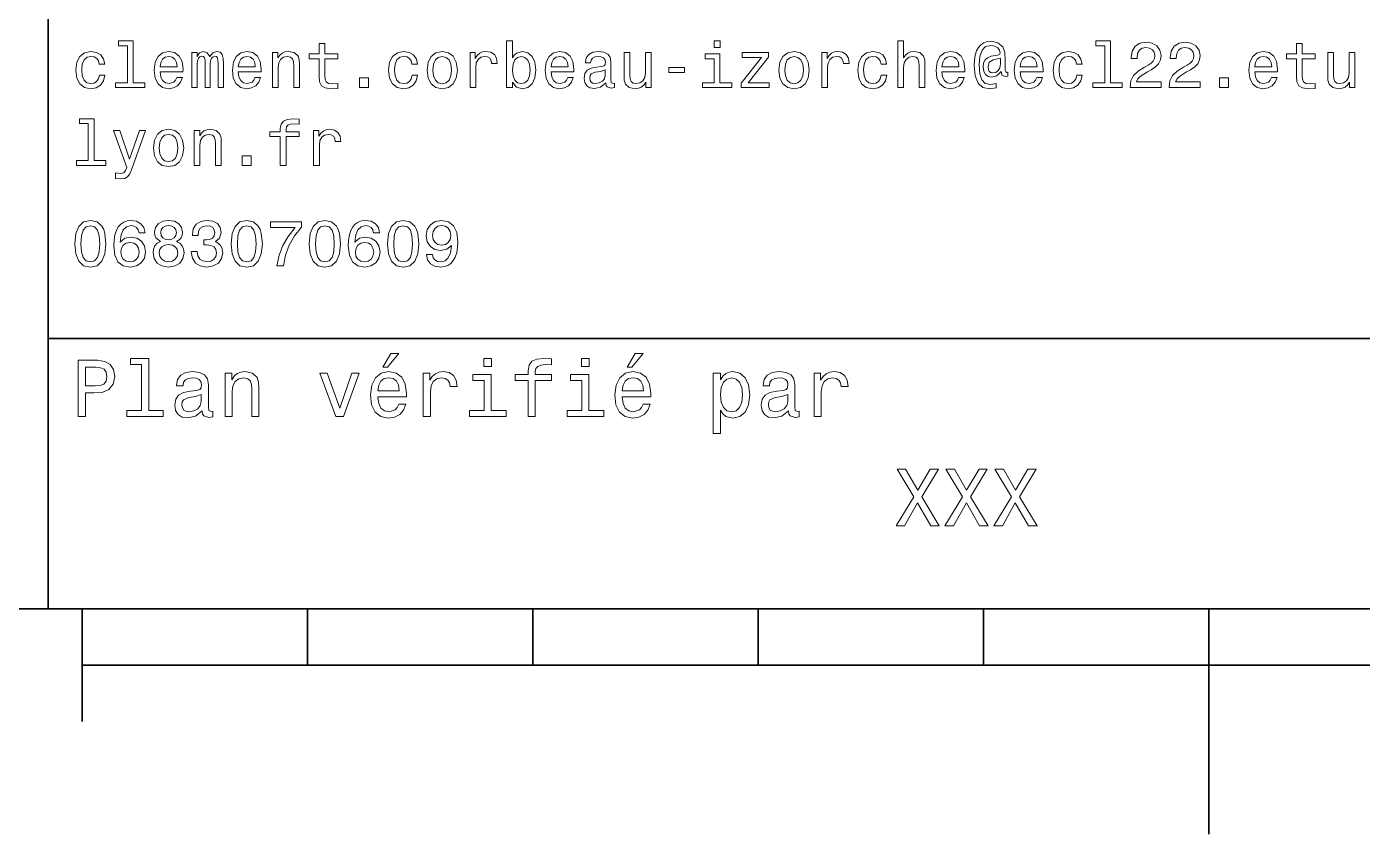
# Model space of a CAD drawing. Extents: x -215 to 297, y 0 to 210.
# Drawn here: x 96 to 155.3, y 0 to 35.8 of the extents above; entities that cross this region are included whole.
import ezdxf

# ---------------------------------------------------------------- set-up
doc = ezdxf.new("R2010")
doc.units = 0

msp = doc.modelspace()

# ---------------------------------------------------------------- linework, layer by layer
at = {"color": 7, "lineweight": 35}
for p, q in [((97, 10), (97, 70)), ((97, 22), (162, 22)), ((10, 10), (287, 10)), ((97, 10), (287, 10)), ((98.5, 7.5), (198.5, 7.5))]:
    msp.add_line(p, q, dxfattribs=at)
at = {"color": 7, "lineweight": 35, "ltscale": 0.125}
msp.add_line((98.5, 10), (98.5, 5), dxfattribs=at)
at = {"color": 7, "lineweight": 35, "ltscale": 0.0625}
for p, q in [((108.5, 10), (108.5, 7.5)), ((118.5, 10), (118.5, 7.5)), ((128.5, 10), (128.5, 7.5)), ((138.5, 10), (138.5, 7.5))]:
    msp.add_line(p, q, dxfattribs=at)
at = {"color": 7, "lineweight": 35, "ltscale": 0.25}
msp.add_line((148.5, 10), (148.5, 0), dxfattribs=at)
at = {"color": 7, "lineweight": 13}
for points in [[(100.510086, 34.991352), (100.510086, 33.348701), (99.988472, 33.348701), (99.988472, 33.135445), (101.282417, 33.135445), (101.282417, 33.348701), (100.763687, 33.348701), (100.763687, 35.204609), (100.112389, 35.204609), (100.112389, 34.991352)], [(109.020172, 34.414982), (109.020172, 33.639767), (109.03746, 33.389046), (109.118156, 33.216137), (109.279541, 33.115273), (109.553314, 33.080688), (109.853027, 33.0951), (109.853027, 33.314117), (109.634003, 33.296829), (109.435158, 33.319881), (109.328529, 33.39193), (109.282417, 33.512966), (109.273773, 33.682995), (109.273773, 34.414982), (109.853027, 34.414982), (109.853027, 34.631123), (109.273773, 34.631123), (109.273773, 35.083572), (109.020172, 35.083572), (109.020172, 34.631123), (108.58213, 34.631123), (108.58213, 34.414982)], [(117.593658, 33.374638), (117.780975, 33.152737), (118.03746, 33.080688), (118.279541, 33.135445), (118.472626, 33.299709), (118.593658, 33.561958), (118.639771, 33.91066), (118.593658, 34.259365), (118.469742, 34.51873), (118.279541, 34.680115), (118.03746, 34.737751), (117.783859, 34.662823), (117.680115, 34.570602), (117.593658, 34.446682), (117.593658, 35.204609), (117.340057, 35.204609), (117.340057, 33.135445), (117.593658, 33.135445)], [(126.812683, 35.204609), (126.54467, 35.204609), (126.54467, 34.916424), (126.812683, 34.916424)], [(134.703171, 33.135445), (134.956772, 33.135445), (134.956772, 34.028816), (134.982712, 34.233429), (135.066284, 34.383282), (135.195969, 34.475502), (135.368881, 34.510086), (135.507202, 34.481266), (135.593658, 34.403458), (135.636902, 34.273773), (135.651306, 34.100861), (135.651306, 33.135445), (135.904907, 33.135445), (135.904907, 34.152737), (135.893372, 34.357346), (135.841507, 34.527374), (135.671478, 34.682995), (135.406342, 34.737751), (135.262253, 34.717579), (135.138336, 34.662823), (135.034592, 34.576366), (134.956772, 34.45821), (134.956772, 35.204609), (134.703171, 35.204609)], [(139.587906, 33.645531), (139.587906, 33.812679), (139.541794, 33.804031), (139.48703, 33.824203), (139.469742, 33.884724), (139.469742, 34.357346), (139.446686, 34.691639), (139.354477, 34.93948), (139.138336, 35.123917), (138.835739, 35.190201), (138.659943, 35.172909), (138.510101, 35.121037), (138.380402, 35.03458), (138.276672, 34.913544), (138.195969, 34.760803), (138.138336, 34.573486), (138.10376, 34.348701), (138.092224, 34.0951), (138.132568, 33.648415), (138.262253, 33.331409), (138.478394, 33.141209), (138.786743, 33.080688), (139.069168, 33.126801), (139.069168, 33.317001), (138.821335, 33.270893), (138.582138, 33.319881), (138.423645, 33.478386), (138.337189, 33.746395), (138.311249, 34.135445), (138.340057, 34.515846), (138.438049, 34.786743), (138.596542, 34.951008), (138.827087, 35.00576), (139.002884, 34.97406), (139.132568, 34.899132), (139.213257, 34.786743), (139.242081, 34.657059), (139.210388, 34.593658), (139.123932, 34.564838), (138.841507, 34.52161), (138.685883, 34.45821), (138.573486, 34.360229), (138.507202, 34.224781), (138.48703, 34.046108), (138.51297, 33.853024), (138.585022, 33.708931), (138.703171, 33.619595), (138.858795, 33.590775), (139.086456, 33.651295), (139.279541, 33.841496), (139.279541, 33.824203), (139.325653, 33.671467), (139.484161, 33.625359)], [(143.881851, 34.991352), (143.881851, 33.348701), (143.360229, 33.348701), (143.360229, 33.135445), (144.65419, 33.135445), (144.65419, 33.348701), (144.135452, 33.348701), (144.135452, 35.204609), (143.484161, 35.204609), (143.484161, 34.991352)], [(145.005768, 33.135445), (146.380417, 33.135445), (146.380417, 33.383282), (145.293961, 33.383282), (145.354477, 33.51873), (145.458221, 33.631123), (145.778107, 33.835732), (145.948135, 33.922188), (146.138336, 34.046108), (146.273788, 34.190201), (146.351593, 34.360229), (146.380417, 34.55331), (146.331421, 34.795387), (146.195969, 34.985588), (145.98848, 35.106625), (145.720474, 35.149853), (145.443817, 35.100861), (145.233429, 34.965416), (145.097992, 34.749279), (145.05188, 34.463974), (145.05188, 34.42363), (145.314133, 34.42363), (145.314133, 34.446682), (145.340057, 34.642651), (145.417877, 34.786743), (145.541794, 34.87896), (145.706055, 34.91066), (145.873199, 34.881844), (145.997131, 34.809795), (146.07782, 34.697403), (146.106628, 34.556194), (146.086456, 34.42363), (146.031708, 34.311237), (145.939484, 34.213253), (145.812683, 34.126801), (145.642654, 34.03458), (145.360229, 33.855907), (145.161392, 33.665703), (145.043243, 33.435158), (145.005768, 33.144089)], [(146.740646, 33.135445), (148.11528, 33.135445), (148.11528, 33.383282), (147.028824, 33.383282), (147.089355, 33.51873), (147.193085, 33.631123), (147.51297, 33.835732), (147.683014, 33.922188), (147.873199, 34.046108), (148.008652, 34.190201), (148.086456, 34.360229), (148.11528, 34.55331), (148.066284, 34.795387), (147.930847, 34.985588), (147.723358, 35.106625), (147.455338, 35.149853), (147.17868, 35.100861), (146.968307, 34.965416), (146.832855, 34.749279), (146.786743, 34.463974), (146.786743, 34.42363), (147.048996, 34.42363), (147.048996, 34.446682), (147.074936, 34.642651), (147.15274, 34.786743), (147.276672, 34.87896), (147.440933, 34.91066), (147.608078, 34.881844), (147.731995, 34.809795), (147.812683, 34.697403), (147.841507, 34.556194), (147.821335, 34.42363), (147.766571, 34.311237), (147.674362, 34.213253), (147.547562, 34.126801), (147.377533, 34.03458), (147.095108, 33.855907), (146.896271, 33.665703), (146.778107, 33.435158), (146.740646, 33.144089)], [(152.391937, 34.414982), (152.391937, 33.639767), (152.409241, 33.389046), (152.489929, 33.216137), (152.651306, 33.115273), (152.925079, 33.080688), (153.224792, 33.0951), (153.224792, 33.314117), (153.005768, 33.296829), (152.806931, 33.319881), (152.700302, 33.39193), (152.65419, 33.512966), (152.645538, 33.682995), (152.645538, 34.414982), (153.224792, 34.414982), (153.224792, 34.631123), (152.645538, 34.631123), (152.645538, 35.083572), (152.391937, 35.083572), (152.391937, 34.631123), (151.953903, 34.631123), (151.953903, 34.414982)], [(99.256485, 34.170029), (99.507202, 34.170029), (99.45533, 34.400574), (99.331413, 34.58213), (99.138329, 34.694523), (98.887611, 34.737751), (98.610954, 34.680115), (98.400574, 34.51873), (98.268013, 34.256481), (98.221901, 33.904896), (98.265129, 33.556194), (98.394814, 33.296829), (98.599426, 33.135445), (98.87896, 33.080688), (99.126801, 33.123917), (99.319885, 33.244953), (99.452446, 33.435158), (99.510086, 33.688759), (99.268013, 33.688759), (99.224785, 33.527374), (99.144089, 33.406338), (99.028816, 33.331409), (98.887611, 33.308353), (98.711815, 33.345818), (98.585014, 33.461094), (98.507202, 33.648415), (98.48127, 33.913544), (98.507202, 34.172909), (98.587898, 34.360229), (98.717583, 34.475502), (98.887611, 34.515846), (99.03746, 34.48991), (99.149857, 34.42363), (99.224785, 34.314117)], [(101.96254, 33.835732), (102.976944, 33.835732), (102.979828, 33.953888), (102.933716, 34.285301), (102.806915, 34.533138), (102.605186, 34.682995), (102.337173, 34.737751), (102.074928, 34.680115), (101.873199, 34.51873), (101.743515, 34.256481), (101.697403, 33.91066), (101.740631, 33.556194), (101.870316, 33.296829), (102.069168, 33.135445), (102.328529, 33.080688), (102.553314, 33.118153), (102.737755, 33.216137), (102.873199, 33.371758), (102.951012, 33.57925), (102.700287, 33.57925), (102.648415, 33.463974), (102.573486, 33.377518), (102.360229, 33.308353), (102.195969, 33.340057), (102.072044, 33.440922), (101.991356, 33.605186), (101.96254, 33.827087)], [(101.96254, 34.048988), (101.99424, 34.247837), (102.072044, 34.39481), (102.190201, 34.484146), (102.345825, 34.515846), (102.498558, 34.484146), (102.616714, 34.39481), (102.688759, 34.247837), (102.714699, 34.048988)], [(103.374641, 33.135445), (103.60807, 33.135445), (103.60807, 34.170029), (103.622482, 34.325645), (103.665703, 34.438038), (103.731987, 34.504322), (103.818443, 34.530258), (103.887611, 34.507202), (103.933716, 34.449566), (103.956772, 34.351582), (103.965416, 34.221901), (103.965416, 33.135445), (104.184441, 33.135445), (104.184441, 34.170029), (104.198845, 34.322765), (104.242073, 34.435158), (104.311241, 34.504322), (104.397697, 34.530258), (104.466858, 34.507202), (104.51297, 34.449566), (104.541786, 34.221901), (104.541786, 33.135445), (104.775215, 33.135445), (104.775215, 34.204609), (104.760803, 34.42651), (104.714699, 34.596539), (104.622475, 34.700287), (104.472626, 34.737751), (104.296829, 34.680115), (104.161385, 34.512966), (104.054756, 34.677231), (103.876083, 34.737751), (103.711815, 34.680115), (103.599426, 34.51873), (103.599426, 34.682995), (103.374641, 34.682995)], [(105.432274, 33.835732), (106.446686, 33.835732), (106.44957, 33.953888), (106.403458, 34.285301), (106.276657, 34.533138), (106.074928, 34.682995), (105.806915, 34.737751), (105.54467, 34.680115), (105.342941, 34.51873), (105.213257, 34.256481), (105.167145, 33.91066), (105.210373, 33.556194), (105.340057, 33.296829), (105.538902, 33.135445), (105.798271, 33.080688), (106.023056, 33.118153), (106.207489, 33.216137), (106.342941, 33.371758), (106.420746, 33.57925), (106.170029, 33.57925), (106.118156, 33.463974), (106.043228, 33.377518), (105.829971, 33.308353), (105.665703, 33.340057), (105.541786, 33.440922), (105.461098, 33.605186), (105.432274, 33.827087)], [(105.432274, 34.048988), (105.463974, 34.247837), (105.541786, 34.39481), (105.659943, 34.484146), (105.815559, 34.515846), (105.9683, 34.484146), (106.086456, 34.39481), (106.158501, 34.247837), (106.184441, 34.048988)], [(106.945244, 33.135445), (107.198845, 33.135445), (107.198845, 34.028816), (107.224785, 34.233429), (107.308357, 34.383282), (107.438042, 34.475502), (107.610954, 34.510086), (107.749283, 34.481266), (107.835739, 34.403458), (107.87896, 34.273773), (107.893372, 34.100861), (107.893372, 33.135445), (108.146973, 33.135445), (108.146973, 34.152737), (108.135445, 34.357346), (108.083572, 34.527374), (107.913544, 34.682995), (107.648415, 34.737751), (107.501442, 34.717579), (107.377518, 34.662823), (107.270889, 34.570602), (107.187317, 34.446682), (107.187317, 34.682995), (106.945244, 34.682995)], [(113.135445, 34.170029), (113.386169, 34.170029), (113.33429, 34.400574), (113.210373, 34.58213), (113.017288, 34.694523), (112.766571, 34.737751), (112.489914, 34.680115), (112.279541, 34.51873), (112.146973, 34.256481), (112.100861, 33.904896), (112.144089, 33.556194), (112.273773, 33.296829), (112.478386, 33.135445), (112.757927, 33.080688), (113.00576, 33.123917), (113.198845, 33.244953), (113.331413, 33.435158), (113.389046, 33.688759), (113.146973, 33.688759), (113.103745, 33.527374), (113.023056, 33.406338), (112.907776, 33.331409), (112.766571, 33.308353), (112.590775, 33.345818), (112.463974, 33.461094), (112.386169, 33.648415), (112.360229, 33.913544), (112.386169, 34.172909), (112.466858, 34.360229), (112.596542, 34.475502), (112.766571, 34.515846), (112.916428, 34.48991), (113.028816, 34.42363), (113.103745, 34.314117)], [(113.809799, 33.90778), (113.855904, 33.556194), (113.988472, 33.296829), (114.198845, 33.135445), (114.481262, 33.080688), (114.760803, 33.135445), (114.971176, 33.293945), (115.103745, 33.55331), (115.15274, 33.90778), (115.103745, 34.259365), (114.971176, 34.52161), (114.760803, 34.680115), (114.481262, 34.737751), (114.198845, 34.680115), (113.988472, 34.51873), (113.855904, 34.259365)], [(114.06916, 33.91066), (114.0951, 34.170029), (114.175789, 34.357346), (114.305473, 34.472622), (114.481262, 34.512966), (114.654175, 34.472622), (114.783859, 34.360229), (114.864548, 34.170029), (114.893372, 33.91066), (114.864548, 33.648415), (114.783859, 33.45821), (114.654175, 33.342937), (114.481262, 33.305473), (114.305473, 33.342937), (114.175789, 33.45821), (114.0951, 33.648415)], [(115.714691, 33.135445), (115.9683, 33.135445), (115.9683, 34.020172), (115.994232, 34.233429), (116.072044, 34.386166), (116.198845, 34.478386), (116.368874, 34.510086), (116.495674, 34.48991), (116.590775, 34.432274), (116.648415, 34.334293), (116.668587, 34.201729), (116.925072, 34.201729), (116.890488, 34.435158), (116.795387, 34.602303), (116.636887, 34.703167), (116.420746, 34.737751), (116.273773, 34.714695), (116.146973, 34.657059), (116.034576, 34.559074), (115.945244, 34.42651), (115.945244, 34.682995), (115.714691, 34.682995)], [(118.380402, 33.91066), (118.351585, 33.651295), (118.273773, 33.461094), (118.149857, 33.345818), (117.994232, 33.308353), (117.824203, 33.345818), (117.700287, 33.461094), (117.622475, 33.648415), (117.596542, 33.91066), (117.622475, 34.170029), (117.700287, 34.357346), (117.824203, 34.469738), (117.994232, 34.510086), (118.149857, 34.469738), (118.273773, 34.354465), (118.351585, 34.167145)], [(119.311241, 33.835732), (120.325645, 33.835732), (120.328529, 33.953888), (120.282425, 34.285301), (120.155617, 34.533138), (119.953888, 34.682995), (119.685883, 34.737751), (119.42363, 34.680115), (119.221901, 34.51873), (119.092216, 34.256481), (119.046112, 33.91066), (119.08934, 33.556194), (119.219017, 33.296829), (119.41787, 33.135445), (119.677231, 33.080688), (119.902016, 33.118153), (120.086456, 33.216137), (120.221901, 33.371758), (120.299713, 33.57925), (120.048988, 33.57925), (119.997116, 33.463974), (119.922188, 33.377518), (119.708931, 33.308353), (119.54467, 33.340057), (119.420746, 33.440922), (119.340057, 33.605186), (119.311241, 33.827087)], [(119.311241, 34.048988), (119.342941, 34.247837), (119.420746, 34.39481), (119.538902, 34.484146), (119.694527, 34.515846), (119.84726, 34.484146), (119.965416, 34.39481), (120.03746, 34.247837), (120.0634, 34.048988)], [(121.743515, 33.337173), (121.743515, 33.328529), (121.757927, 33.230545), (121.801155, 33.161381), (121.982712, 33.106625), (122.123917, 33.129681), (122.123917, 33.325645), (122.0634, 33.317001), (121.982712, 33.354465), (121.9683, 33.469738), (121.9683, 34.270893), (121.933716, 34.475502), (121.832855, 34.619595), (121.657059, 34.706051), (121.409225, 34.737751), (121.167145, 34.703167), (120.988472, 34.605186), (120.876083, 34.452446), (120.838615, 34.250717), (120.838615, 34.233429), (121.066284, 34.233429), (121.086456, 34.354465), (121.149857, 34.440922), (121.253601, 34.492794), (121.400574, 34.512966), (121.541786, 34.498558), (121.642654, 34.45533), (121.703171, 34.380402), (121.723343, 34.276653), (121.711815, 34.155617), (121.66571, 34.0951), (121.55043, 34.06628), (121.33429, 34.043224), (121.086456, 33.991352), (120.91066, 33.899132), (120.806915, 33.755043), (120.775215, 33.541786), (120.804031, 33.351582), (120.893372, 33.210373), (121.03746, 33.121037), (121.236313, 33.089336), (121.504318, 33.149853)], [(123.752167, 34.682995), (123.498558, 34.682995), (123.498558, 33.789623), (123.469742, 33.58213), (123.386169, 33.432274), (123.256485, 33.340057), (123.086456, 33.311237), (122.951012, 33.334293), (122.864555, 33.403458), (122.815567, 33.52161), (122.804031, 33.688759), (122.804031, 34.682995), (122.55043, 34.682995), (122.55043, 33.665703), (122.559082, 33.461094), (122.613831, 33.291065), (122.780983, 33.135445), (123.048996, 33.080688), (123.193085, 33.100864), (123.317001, 33.152737), (123.42363, 33.242073), (123.510086, 33.371758), (123.510086, 33.135445), (123.752167, 33.135445)], [(126.804039, 33.348701), (126.804039, 34.631123), (126.15274, 34.631123), (126.15274, 34.414982), (126.55043, 34.414982), (126.55043, 33.348701), (126.0317, 33.348701), (126.0317, 33.135445), (127.328529, 33.135445), (127.328529, 33.348701)], [(128.645538, 34.469738), (127.743515, 33.328529), (127.743515, 33.135445), (128.997116, 33.135445), (128.997116, 33.348701), (128.0634, 33.348701), (128.956772, 34.48703), (128.956772, 34.682995), (127.786743, 34.682995), (127.786743, 34.469738)], [(129.42363, 33.90778), (129.469742, 33.556194), (129.60231, 33.296829), (129.812683, 33.135445), (130.095108, 33.080688), (130.374634, 33.135445), (130.585022, 33.293945), (130.71759, 33.55331), (130.766571, 33.90778), (130.71759, 34.259365), (130.585022, 34.52161), (130.374634, 34.680115), (130.095108, 34.737751), (129.812683, 34.680115), (129.60231, 34.51873), (129.469742, 34.259365)], [(129.682999, 33.91066), (129.708939, 34.170029), (129.789627, 34.357346), (129.919312, 34.472622), (130.095108, 34.512966), (130.268005, 34.472622), (130.397705, 34.360229), (130.478394, 34.170029), (130.507202, 33.91066), (130.478394, 33.648415), (130.397705, 33.45821), (130.268005, 33.342937), (130.095108, 33.305473), (129.919312, 33.342937), (129.789627, 33.45821), (129.708939, 33.648415)], [(131.328537, 33.135445), (131.582138, 33.135445), (131.582138, 34.020172), (131.608078, 34.233429), (131.685883, 34.386166), (131.812683, 34.478386), (131.982712, 34.510086), (132.109512, 34.48991), (132.20462, 34.432274), (132.262253, 34.334293), (132.282425, 34.201729), (132.53891, 34.201729), (132.504333, 34.435158), (132.409225, 34.602303), (132.250732, 34.703167), (132.034576, 34.737751), (131.887604, 34.714695), (131.760803, 34.657059), (131.648422, 34.559074), (131.559082, 34.42651), (131.559082, 34.682995), (131.328537, 34.682995)], [(133.953888, 34.170029), (134.20462, 34.170029), (134.15274, 34.400574), (134.028824, 34.58213), (133.835739, 34.694523), (133.585022, 34.737751), (133.308365, 34.680115), (133.097992, 34.51873), (132.965424, 34.256481), (132.919312, 33.904896), (132.96254, 33.556194), (133.092224, 33.296829), (133.296829, 33.135445), (133.57637, 33.080688), (133.824219, 33.123917), (134.017303, 33.244953), (134.149857, 33.435158), (134.207489, 33.688759), (133.965424, 33.688759), (133.922195, 33.527374), (133.841507, 33.406338), (133.726227, 33.331409), (133.585022, 33.308353), (133.409225, 33.345818), (133.282425, 33.461094), (133.20462, 33.648415), (133.17868, 33.913544), (133.20462, 34.172909), (133.285309, 34.360229), (133.414993, 34.475502), (133.585022, 34.515846), (133.734879, 34.48991), (133.84726, 34.42363), (133.922195, 34.314117)], [(136.659943, 33.835732), (137.674362, 33.835732), (137.677246, 33.953888), (137.631134, 34.285301), (137.504333, 34.533138), (137.302597, 34.682995), (137.034592, 34.737751), (136.772339, 34.680115), (136.570618, 34.51873), (136.440933, 34.256481), (136.394821, 33.91066), (136.438049, 33.556194), (136.567734, 33.296829), (136.766571, 33.135445), (137.02594, 33.080688), (137.250732, 33.118153), (137.435165, 33.216137), (137.570618, 33.371758), (137.648422, 33.57925), (137.397705, 33.57925), (137.345825, 33.463974), (137.270905, 33.377518), (137.057648, 33.308353), (136.893372, 33.340057), (136.769455, 33.440922), (136.688766, 33.605186), (136.659943, 33.827087)], [(136.659943, 34.048988), (136.69165, 34.247837), (136.769455, 34.39481), (136.887619, 34.484146), (137.043228, 34.515846), (137.195969, 34.484146), (137.314117, 34.39481), (137.386169, 34.247837), (137.412109, 34.048988)], [(139.253601, 34.190201), (139.224792, 34.011524), (139.15274, 33.884724), (139.043228, 33.806915), (138.913544, 33.783859), (138.824219, 33.798267), (138.760818, 33.850143), (138.720459, 33.936596), (138.708939, 34.057636), (138.757935, 34.256481), (138.925079, 34.360229), (139.253601, 34.440922)], [(140.129684, 33.835732), (141.144104, 33.835732), (141.146973, 33.953888), (141.100876, 34.285301), (140.974075, 34.533138), (140.772339, 34.682995), (140.504333, 34.737751), (140.242081, 34.680115), (140.040344, 34.51873), (139.910675, 34.256481), (139.864563, 33.91066), (139.907791, 33.556194), (140.037476, 33.296829), (140.236313, 33.135445), (140.495682, 33.080688), (140.720459, 33.118153), (140.904907, 33.216137), (141.040344, 33.371758), (141.118164, 33.57925), (140.867447, 33.57925), (140.815567, 33.463974), (140.740631, 33.377518), (140.52739, 33.308353), (140.363113, 33.340057), (140.239197, 33.440922), (140.158508, 33.605186), (140.129684, 33.827087)], [(140.129684, 34.048988), (140.161392, 34.247837), (140.239197, 34.39481), (140.357361, 34.484146), (140.51297, 34.515846), (140.66571, 34.484146), (140.783875, 34.39481), (140.855911, 34.247837), (140.881851, 34.048988)], [(142.62825, 34.170029), (142.878967, 34.170029), (142.827087, 34.400574), (142.703186, 34.58213), (142.510101, 34.694523), (142.259369, 34.737751), (141.982712, 34.680115), (141.772339, 34.51873), (141.639771, 34.256481), (141.593658, 33.904896), (141.636902, 33.556194), (141.766571, 33.296829), (141.971191, 33.135445), (142.250732, 33.080688), (142.498566, 33.123917), (142.69165, 33.244953), (142.824219, 33.435158), (142.881851, 33.688759), (142.639771, 33.688759), (142.596558, 33.527374), (142.515854, 33.406338), (142.400589, 33.331409), (142.259369, 33.308353), (142.083588, 33.345818), (141.956787, 33.461094), (141.878967, 33.648415), (141.853027, 33.913544), (141.878967, 34.172909), (141.959656, 34.360229), (142.08934, 34.475502), (142.259369, 34.515846), (142.409225, 34.48991), (142.521622, 34.42363), (142.596558, 34.314117)], [(150.53891, 33.835732), (151.553329, 33.835732), (151.556213, 33.953888), (151.510101, 34.285301), (151.383301, 34.533138), (151.181564, 34.682995), (150.913559, 34.737751), (150.651306, 34.680115), (150.449585, 34.51873), (150.319901, 34.256481), (150.273788, 33.91066), (150.317017, 33.556194), (150.446701, 33.296829), (150.645538, 33.135445), (150.904907, 33.080688), (151.1297, 33.118153), (151.314133, 33.216137), (151.449585, 33.371758), (151.52739, 33.57925), (151.276672, 33.57925), (151.224792, 33.463974), (151.149872, 33.377518), (150.936615, 33.308353), (150.772339, 33.340057), (150.648422, 33.440922), (150.567734, 33.605186), (150.53891, 33.827087)], [(150.53891, 34.048988), (150.570618, 34.247837), (150.648422, 34.39481), (150.766586, 34.484146), (150.922195, 34.515846), (151.074936, 34.484146), (151.193085, 34.39481), (151.265137, 34.247837), (151.291077, 34.048988)], [(154.979843, 34.682995), (154.726227, 34.682995), (154.726227, 33.789623), (154.697418, 33.58213), (154.613846, 33.432274), (154.484161, 33.340057), (154.314133, 33.311237), (154.17868, 33.334293), (154.092224, 33.403458), (154.043243, 33.52161), (154.031708, 33.688759), (154.031708, 34.682995), (153.778107, 34.682995), (153.778107, 33.665703), (153.786758, 33.461094), (153.841507, 33.291065), (154.008652, 33.135445), (154.276672, 33.080688), (154.420761, 33.100864), (154.544678, 33.152737), (154.651306, 33.242073), (154.737762, 33.371758), (154.737762, 33.135445), (154.979843, 33.135445)], [(121.714699, 33.677231), (121.680115, 33.527374), (121.587898, 33.412102), (121.44957, 33.337173), (121.279541, 33.311237), (121.170029, 33.325645), (121.092216, 33.371758), (121.043228, 33.452446), (121.028816, 33.564838), (121.040344, 33.665703), (121.086456, 33.737751), (121.270889, 33.818443), (121.504318, 33.853024), (121.714699, 33.922188)], [(124.541786, 33.795387), (125.239197, 33.795387), (125.239197, 34.023052), (124.541786, 34.023052)], [(110.812683, 33.135445), (111.210373, 33.135445), (111.210373, 33.564838), (110.812683, 33.564838)], [(148.979828, 33.135445), (149.377533, 33.135445), (149.377533, 33.564838), (148.979828, 33.564838)], [(98.775215, 31.53602), (98.775215, 29.89337), (98.253601, 29.89337), (98.253601, 29.680113), (99.547554, 29.680113), (99.547554, 29.89337), (99.028816, 29.89337), (99.028816, 31.749277), (98.377525, 31.749277), (98.377525, 31.53602)], [(107.296829, 30.959652), (107.296829, 29.680113), (107.55043, 29.680113), (107.55043, 30.959652), (108.126801, 30.959652), (108.126801, 31.175791), (107.55043, 31.175791), (107.55043, 31.270891), (107.570602, 31.386166), (107.636887, 31.463974), (107.749283, 31.510084), (107.91066, 31.527374), (108.126801, 31.515848), (108.126801, 31.734867), (107.853027, 31.749277), (107.605186, 31.723341), (107.432274, 31.645531), (107.328529, 31.510084), (107.296829, 31.317001), (107.296829, 31.175791), (106.832855, 31.175791), (106.832855, 30.959652)], [(101.046112, 31.227663), (100.602303, 29.953888), (100.167145, 31.227663), (99.890488, 31.227663), (100.478386, 29.593658), (100.426514, 29.449566), (100.345825, 29.351583), (100.210373, 29.319881), (99.976944, 29.348701), (99.976944, 29.103745), (100.221901, 29.080688), (100.397697, 29.103745), (100.521614, 29.175791), (100.610954, 29.299709), (100.688759, 29.481266), (101.317001, 31.227663)], [(101.665703, 30.452448), (101.711815, 30.100863), (101.844383, 29.841496), (102.054756, 29.680113), (102.337173, 29.625359), (102.616714, 29.680113), (102.827087, 29.838614), (102.959656, 30.09798), (103.008644, 30.452448), (102.959656, 30.804031), (102.827087, 31.06628), (102.616714, 31.224781), (102.337173, 31.282417), (102.054756, 31.224781), (101.844383, 31.063398), (101.711815, 30.804031)], [(101.925072, 30.45533), (101.951012, 30.714695), (102.0317, 30.902016), (102.161385, 31.017288), (102.337173, 31.057634), (102.510086, 31.017288), (102.639771, 30.904896), (102.720459, 30.714695), (102.749283, 30.45533), (102.720459, 30.193081), (102.639771, 30.00288), (102.510086, 29.887606), (102.337173, 29.850142), (102.161385, 29.887606), (102.0317, 30.00288), (101.951012, 30.193081)], [(103.475502, 29.680113), (103.729103, 29.680113), (103.729103, 30.573484), (103.755043, 30.778095), (103.838615, 30.927952), (103.9683, 31.02017), (104.141212, 31.054752), (104.279541, 31.025934), (104.365997, 30.948124), (104.409225, 30.818441), (104.42363, 30.645531), (104.42363, 29.680113), (104.677231, 29.680113), (104.677231, 30.697403), (104.665703, 30.902016), (104.613831, 31.072044), (104.443802, 31.227663), (104.178673, 31.282417), (104.0317, 31.262245), (103.907784, 31.207491), (103.801155, 31.115271), (103.717575, 30.991352), (103.717575, 31.227663), (103.475502, 31.227663)], [(108.775215, 29.680113), (109.028816, 29.680113), (109.028816, 30.564838), (109.054756, 30.778095), (109.132568, 30.930834), (109.259369, 31.023052), (109.429398, 31.054752), (109.556198, 31.03458), (109.651299, 30.976942), (109.708931, 30.87896), (109.729103, 30.746395), (109.985588, 30.746395), (109.951012, 30.979824), (109.855911, 31.146971), (109.697403, 31.247837), (109.48127, 31.282417), (109.33429, 31.259363), (109.207489, 31.201727), (109.0951, 31.103745), (109.00576, 30.97118), (109.00576, 31.227663), (108.775215, 31.227663)], [(105.60807, 29.680113), (106.005768, 29.680113), (106.005768, 30.109509), (105.60807, 30.109509)], [(98.172913, 26.201731), (98.216141, 25.749281), (98.351585, 25.426514), (98.567726, 25.230549), (98.867432, 25.167149), (99.164268, 25.230549), (99.380402, 25.426514), (99.51297, 25.749281), (99.559074, 26.201731), (99.51297, 26.651299), (99.458214, 26.829971), (99.380402, 26.976946), (99.164268, 27.172913), (98.867432, 27.239193), (98.567726, 27.172913), (98.351585, 26.974064), (98.216141, 26.651299)], [(98.44957, 26.201731), (98.472626, 26.550434), (98.54467, 26.801153), (98.674355, 26.948128), (98.867432, 27), (99.05764, 26.948128), (99.187317, 26.801153), (99.259369, 26.550434), (99.282417, 26.201731), (99.259369, 25.850145), (99.187317, 25.599424), (99.05764, 25.45245), (98.867432, 25.40346), (98.674355, 25.45245), (98.54467, 25.599424), (98.472626, 25.850145)], [(101.293945, 26.685881), (101.239197, 26.91931), (101.112389, 27.09222), (100.916428, 27.201731), (100.662827, 27.239193), (100.492798, 27.219021), (100.345825, 27.164267), (100.216141, 27.074928), (100.106628, 26.948128), (100.020172, 26.789627), (99.956772, 26.596542), (99.916428, 26.368877), (99.9049, 26.112392), (99.951012, 25.703171), (100.092216, 25.406342), (100.319885, 25.227667), (100.631126, 25.167149), (100.91066, 25.219021), (101.123917, 25.354467), (101.262245, 25.567724), (101.311241, 25.838617), (101.262245, 26.112392), (101.129684, 26.322767), (100.925072, 26.455332), (100.671471, 26.501442), (100.397697, 26.443806), (100.193085, 26.279539), (100.236313, 26.596542), (100.328529, 26.824209), (100.469742, 26.959656), (100.665703, 27.005764), (100.809799, 26.98271), (100.919312, 26.922192), (100.991356, 26.821327), (101.028816, 26.685881)], [(101.979828, 26.302595), (101.832855, 26.221903), (101.731987, 26.10951), (101.668587, 25.9683), (101.648415, 25.798271), (101.694527, 25.541788), (101.827087, 25.342941), (102.043228, 25.216139), (102.337173, 25.167149), (102.628242, 25.216139), (102.844383, 25.342941), (102.976944, 25.541788), (103.02594, 25.798271), (103.002884, 25.9683), (102.94236, 26.10951), (102.838615, 26.221903), (102.694527, 26.302595), (102.809799, 26.371759), (102.890488, 26.46686), (102.939484, 26.582134), (102.956772, 26.723343), (102.91066, 26.927956), (102.789627, 27.09222), (102.593658, 27.198849), (102.337173, 27.239193), (102.077812, 27.198849), (101.881844, 27.09222), (101.757927, 26.927956), (101.714699, 26.723343), (101.729103, 26.582134), (101.778099, 26.46686)], [(101.988472, 26.700289), (102.011528, 26.827091), (102.080688, 26.925074), (102.190201, 26.985592), (102.337173, 27.008646), (102.48127, 26.985592), (102.590775, 26.925074), (102.659943, 26.827091), (102.685883, 26.700289), (102.659943, 26.570606), (102.590775, 26.469742), (102.48127, 26.40346), (102.337173, 26.383286), (102.190201, 26.406342), (102.080688, 26.469742), (102.011528, 26.570606)], [(103.345825, 25.853027), (103.345825, 25.832853), (103.39193, 25.556196), (103.527374, 25.348703), (103.740631, 25.216139), (104.023056, 25.167149), (104.322769, 25.216139), (104.547546, 25.342941), (104.691643, 25.54467), (104.743515, 25.804035), (104.720459, 25.974064), (104.657059, 26.112392), (104.553314, 26.219021), (104.414986, 26.296831), (104.602303, 26.45245), (104.668587, 26.700289), (104.625359, 26.925074), (104.501442, 27.095102), (104.299713, 27.201731), (104.023056, 27.239193), (103.763687, 27.193085), (103.564842, 27.066284), (103.435158, 26.864553), (103.39193, 26.596542), (103.39193, 26.57637), (103.648415, 26.57637), (103.671471, 26.760807), (103.746399, 26.893373), (103.867432, 26.974064), (104.03746, 27.002882), (104.187317, 26.979828), (104.296829, 26.91931), (104.363113, 26.821327), (104.389046, 26.688763), (104.363113, 26.547552), (104.293945, 26.45245), (104.172913, 26.394814), (104.008644, 26.377523), (103.896255, 26.380405), (103.896255, 26.152739), (104.03746, 26.158503), (104.219017, 26.132566), (104.354469, 26.063402), (104.435158, 25.95101), (104.463974, 25.804035), (104.432274, 25.636889), (104.348701, 25.51297), (104.216141, 25.43516), (104.040344, 25.409224), (103.858788, 25.438042), (103.726227, 25.524496), (103.642654, 25.662825), (103.610954, 25.853027)], [(105.112389, 26.201731), (105.155617, 25.749281), (105.291069, 25.426514), (105.507202, 25.230549), (105.806915, 25.167149), (106.103745, 25.230549), (106.319885, 25.426514), (106.452454, 25.749281), (106.498558, 26.201731), (106.452454, 26.651299), (106.397697, 26.829971), (106.319885, 26.976946), (106.103745, 27.172913), (105.806915, 27.239193), (105.507202, 27.172913), (105.291069, 26.974064), (105.155617, 26.651299)], [(105.389046, 26.201731), (105.412102, 26.550434), (105.484146, 26.801153), (105.613831, 26.948128), (105.806915, 27), (105.997116, 26.948128), (106.126801, 26.801153), (106.198845, 26.550434), (106.221901, 26.201731), (106.198845, 25.850145), (106.126801, 25.599424), (105.997116, 25.45245), (105.806915, 25.40346), (105.613831, 25.45245), (105.484146, 25.599424), (105.412102, 25.850145)], [(107.141212, 25.224785), (107.432274, 25.224785), (107.527374, 25.700289), (107.694527, 26.144093), (107.930832, 26.556196), (108.239197, 26.942364), (108.239197, 27.181557), (106.867432, 27.181557), (106.867432, 26.91931), (107.96254, 26.91931), (107.645531, 26.53026), (107.406342, 26.12392), (107.239197, 25.691643)], [(108.58213, 26.201731), (108.625359, 25.749281), (108.760803, 25.426514), (108.976944, 25.230549), (109.276657, 25.167149), (109.573486, 25.230549), (109.789627, 25.426514), (109.922188, 25.749281), (109.9683, 26.201731), (109.922188, 26.651299), (109.867432, 26.829971), (109.789627, 26.976946), (109.573486, 27.172913), (109.276657, 27.239193), (108.976944, 27.172913), (108.760803, 26.974064), (108.625359, 26.651299)], [(108.858788, 26.201731), (108.881844, 26.550434), (108.953888, 26.801153), (109.083572, 26.948128), (109.276657, 27), (109.466858, 26.948128), (109.596542, 26.801153), (109.668587, 26.550434), (109.691643, 26.201731), (109.668587, 25.850145), (109.596542, 25.599424), (109.466858, 25.45245), (109.276657, 25.40346), (109.083572, 25.45245), (108.953888, 25.599424), (108.881844, 25.850145)], [(111.703171, 26.685881), (111.648415, 26.91931), (111.521614, 27.09222), (111.325645, 27.201731), (111.072044, 27.239193), (110.902016, 27.219021), (110.755043, 27.164267), (110.625359, 27.074928), (110.515846, 26.948128), (110.429398, 26.789627), (110.365997, 26.596542), (110.325645, 26.368877), (110.314117, 26.112392), (110.360229, 25.703171), (110.501442, 25.406342), (110.729103, 25.227667), (111.040344, 25.167149), (111.319885, 25.219021), (111.533142, 25.354467), (111.671471, 25.567724), (111.720459, 25.838617), (111.671471, 26.112392), (111.538902, 26.322767), (111.33429, 26.455332), (111.080688, 26.501442), (110.806915, 26.443806), (110.602303, 26.279539), (110.645531, 26.596542), (110.737755, 26.824209), (110.87896, 26.959656), (111.074928, 27.005764), (111.219017, 26.98271), (111.328529, 26.922192), (111.400574, 26.821327), (111.438042, 26.685881)], [(112.051872, 26.201731), (112.0951, 25.749281), (112.230545, 25.426514), (112.446686, 25.230549), (112.746399, 25.167149), (113.043228, 25.230549), (113.259369, 25.426514), (113.39193, 25.749281), (113.438042, 26.201731), (113.39193, 26.651299), (113.337173, 26.829971), (113.259369, 26.976946), (113.043228, 27.172913), (112.746399, 27.239193), (112.446686, 27.172913), (112.230545, 26.974064), (112.0951, 26.651299)], [(112.328529, 26.201731), (112.351585, 26.550434), (112.42363, 26.801153), (112.553314, 26.948128), (112.746399, 27), (112.9366, 26.948128), (113.066284, 26.801153), (113.138329, 26.550434), (113.161385, 26.201731), (113.138329, 25.850145), (113.066284, 25.599424), (112.9366, 25.45245), (112.746399, 25.40346), (112.553314, 25.45245), (112.42363, 25.599424), (112.351585, 25.850145)], [(113.789627, 25.720463), (113.832855, 25.492796), (113.956772, 25.317003), (114.15274, 25.207495), (114.412102, 25.167149), (114.58213, 25.187321), (114.734871, 25.239195), (114.864548, 25.328531), (114.97406, 25.455332), (115.060516, 25.613834), (115.123917, 25.809799), (115.161385, 26.034584), (115.175789, 26.293949), (115.126801, 26.700289), (114.985588, 26.99712), (114.760803, 27.175793), (114.452446, 27.239193), (114.170029, 27.187321), (113.956772, 27.048992), (113.818443, 26.835735), (113.772331, 26.567724), (113.818443, 26.291067), (113.953888, 26.080692), (114.155617, 25.948128), (114.412102, 25.9049), (114.682999, 25.959656), (114.887604, 26.126802), (114.841499, 25.806917), (114.749283, 25.579252), (114.60807, 25.443806), (114.414986, 25.400578), (114.265129, 25.42075), (114.155617, 25.48415), (114.083572, 25.585016), (114.054756, 25.720463)], [(114.051872, 26.570606), (114.080688, 26.749281), (114.161385, 26.890491), (114.288185, 26.979828), (114.452446, 27.011528), (114.622475, 26.979828), (114.752159, 26.890491), (114.832855, 26.752163), (114.864548, 26.573488), (114.832855, 26.391932), (114.752159, 26.256485), (114.619598, 26.172913), (114.443802, 26.144093), (114.285301, 26.172913), (114.161385, 26.256485), (114.080688, 26.38905)], [(101.0317, 25.835735), (101, 25.654181), (100.919312, 25.515852), (100.789627, 25.423632), (100.628242, 25.394814), (100.458214, 25.423632), (100.328529, 25.51297), (100.244957, 25.651299), (100.219017, 25.832853), (100.247841, 26.011528), (100.328529, 26.146975), (100.461098, 26.233431), (100.639771, 26.265131), (100.795387, 26.233431), (100.919312, 26.149857), (101, 26.01441)], [(101.925072, 25.804035), (101.951012, 25.956774), (102.034584, 26.072046), (102.164268, 26.146975), (102.337173, 26.172913), (102.507202, 26.146975), (102.636887, 26.072046), (102.720459, 25.956774), (102.749283, 25.804035), (102.720459, 25.639771), (102.636887, 25.515852), (102.507202, 25.43516), (102.337173, 25.409224), (102.164268, 25.43516), (102.034584, 25.515852), (101.951012, 25.639771)], [(111.440918, 25.835735), (111.409225, 25.654181), (111.328529, 25.515852), (111.198845, 25.423632), (111.03746, 25.394814), (110.867432, 25.423632), (110.737755, 25.51297), (110.654175, 25.651299), (110.628242, 25.832853), (110.657059, 26.011528), (110.737755, 26.146975), (110.870316, 26.233431), (111.048988, 26.265131), (111.204613, 26.233431), (111.328529, 26.149857), (111.409225, 26.01441)], [(111.84726, 20.728386), (112.059799, 20.728386), (112.560516, 21.340778), (112.207489, 21.340778)], [(122.690201, 20.728386), (122.90274, 20.728386), (123.403458, 21.340778), (123.05043, 21.340778)], [(98.324211, 18.530979), (98.655617, 18.530979), (98.655617, 19.586454), (99.023056, 19.586454), (99.394089, 19.604465), (99.689484, 19.730547), (99.880402, 19.975504), (99.945244, 20.310518), (99.894814, 20.620316), (99.750717, 20.847261), (99.51297, 20.98415), (99.188759, 21.030979), (98.324211, 21.030979)], [(101.137611, 20.850864), (101.137611, 18.79755), (100.485588, 18.79755), (100.485588, 18.530979), (102.103027, 18.530979), (102.103027, 18.79755), (101.454613, 18.79755), (101.454613, 21.117435), (100.640488, 21.117435), (100.640488, 20.850864)], [(116.667145, 21.117435), (116.33213, 21.117435), (116.33213, 20.757204), (116.667145, 20.757204)], [(118.295387, 20.130404), (118.295387, 18.530979), (118.612396, 18.530979), (118.612396, 20.130404), (119.332855, 20.130404), (119.332855, 20.400576), (118.612396, 20.400576), (118.612396, 20.519451), (118.637611, 20.663544), (118.720459, 20.760807), (118.860954, 20.818443), (119.062683, 20.840057), (119.332855, 20.825647), (119.332855, 21.099422), (118.990631, 21.117435), (118.680832, 21.085014), (118.464699, 20.987751), (118.335014, 20.818443), (118.295387, 20.577089), (118.295387, 20.400576), (117.715424, 20.400576), (117.715424, 20.130404)], [(121.004326, 21.117435), (120.669312, 21.117435), (120.669312, 20.757204), (121.004326, 20.757204)], [(99.098701, 20.724783), (99.314842, 20.703169), (99.473343, 20.634726), (99.567001, 20.508644), (99.599426, 20.310518), (99.5634, 20.101583), (99.466141, 19.975504), (99.30043, 19.910662), (99.073486, 19.892651), (98.655617, 19.892651), (98.655617, 20.724783)], [(103.824928, 18.78314), (103.824928, 18.772333), (103.842941, 18.649855), (103.896973, 18.5634), (104.123917, 18.494957), (104.30043, 18.523775), (104.30043, 18.768732), (104.224785, 18.757925), (104.123917, 18.804754), (104.105911, 18.948847), (104.105911, 19.950287), (104.062683, 20.206051), (103.9366, 20.386166), (103.716858, 20.494236), (103.407059, 20.533861), (103.104469, 20.490633), (102.881126, 20.368155), (102.740631, 20.177233), (102.693802, 19.925072), (102.693802, 19.903458), (102.978386, 19.903458), (103.003601, 20.054754), (103.082855, 20.162823), (103.21254, 20.227665), (103.396255, 20.252882), (103.572769, 20.234869), (103.698845, 20.180836), (103.774498, 20.087175), (103.799713, 19.957493), (103.785301, 19.806194), (103.727669, 19.730547), (103.583572, 19.694523), (103.3134, 19.665705), (103.003601, 19.600864), (102.783859, 19.48559), (102.654175, 19.305475), (102.614555, 19.038904), (102.650574, 18.801151), (102.762245, 18.62464), (102.94236, 18.512968), (103.190926, 18.473343), (103.52594, 18.54899)], [(104.844383, 18.530979), (105.161385, 18.530979), (105.161385, 19.647694), (105.193802, 19.903458), (105.298271, 20.090778), (105.460373, 20.206051), (105.676514, 20.249279), (105.849426, 20.213255), (105.957497, 20.115993), (106.011528, 19.95389), (106.029541, 19.737751), (106.029541, 18.530979), (106.346542, 18.530979), (106.346542, 19.802593), (106.33213, 20.058357), (106.267288, 20.270893), (106.054756, 20.465418), (105.723343, 20.533861), (105.539627, 20.508644), (105.384727, 20.440201), (105.251442, 20.324926), (105.146973, 20.170029), (105.146973, 20.465418), (104.844383, 20.465418)], [(109.761528, 18.530979), (110.096542, 18.530979), (110.802597, 20.465418), (110.474785, 20.465418), (109.930832, 18.905619), (109.376083, 20.465418), (109.04467, 20.465418)], [(111.627518, 19.40634), (112.895531, 19.40634), (112.899132, 19.554033), (112.841499, 19.9683), (112.682999, 20.278097), (112.430832, 20.465418), (112.095825, 20.533861), (111.768013, 20.461815), (111.515854, 20.260086), (111.353745, 19.932276), (111.296112, 19.5), (111.350143, 19.056915), (111.512245, 18.732708), (111.760803, 18.530979), (112.085014, 18.462536), (112.365997, 18.509365), (112.596542, 18.631844), (112.765854, 18.826368), (112.863113, 19.085733), (112.549713, 19.085733), (112.484871, 18.941643), (112.391212, 18.833572), (112.124641, 18.747118), (111.919312, 18.786743), (111.764412, 18.912823), (111.663544, 19.118155), (111.627518, 19.395533)], [(111.627518, 19.672911), (111.667145, 19.921469), (111.764412, 20.105186), (111.912102, 20.216858), (112.106628, 20.256483), (112.297546, 20.216858), (112.445244, 20.105186), (112.535301, 19.921469), (112.567726, 19.672911)], [(113.637604, 18.530979), (113.954613, 18.530979), (113.954613, 19.636887), (113.98703, 19.903458), (114.08429, 20.094379), (114.242798, 20.209654), (114.45533, 20.249279), (114.613831, 20.224062), (114.732712, 20.152016), (114.804756, 20.029537), (114.829971, 19.863832), (115.150574, 19.863832), (115.107346, 20.155619), (114.988472, 20.364553), (114.790344, 20.490633), (114.520172, 20.533861), (114.336456, 20.505043), (114.177956, 20.432997), (114.03746, 20.310518), (113.925789, 20.144812), (113.925789, 20.465418), (113.637604, 20.465418)], [(116.656342, 18.79755), (116.656342, 20.400576), (115.842216, 20.400576), (115.842216, 20.130404), (116.33934, 20.130404), (116.33934, 18.79755), (115.690918, 18.79755), (115.690918, 18.530979), (117.311958, 18.530979), (117.311958, 18.79755)], [(120.993515, 18.79755), (120.993515, 20.400576), (120.179398, 20.400576), (120.179398, 20.130404), (120.676514, 20.130404), (120.676514, 18.79755), (120.028099, 18.79755), (120.028099, 18.530979), (121.649139, 18.530979), (121.649139, 18.79755)], [(122.470459, 19.40634), (123.73848, 19.40634), (123.742081, 19.554033), (123.684441, 19.9683), (123.52594, 20.278097), (123.273773, 20.465418), (122.938766, 20.533861), (122.610954, 20.461815), (122.358795, 20.260086), (122.196686, 19.932276), (122.139053, 19.5), (122.193085, 19.056915), (122.355194, 18.732708), (122.603745, 18.530979), (122.927956, 18.462536), (123.208939, 18.509365), (123.439484, 18.631844), (123.608795, 18.826368), (123.706055, 19.085733), (123.392654, 19.085733), (123.327812, 18.941643), (123.234154, 18.833572), (122.967583, 18.747118), (122.762253, 18.786743), (122.607353, 18.912823), (122.506485, 19.118155), (122.470459, 19.395533)], [(122.470459, 19.672911), (122.510086, 19.921469), (122.607353, 20.105186), (122.755043, 20.216858), (122.94957, 20.256483), (123.140488, 20.216858), (123.288185, 20.105186), (123.378242, 19.921469), (123.410667, 19.672911)], [(126.829254, 20.166426), (126.829254, 20.465418), (126.512253, 20.465418), (126.512253, 17.7817), (126.829254, 17.7817), (126.829254, 18.826368), (126.940926, 18.657061), (127.067009, 18.545389), (127.38401, 18.462536), (127.6866, 18.530979), (127.924355, 18.736311), (128.079254, 19.060518), (128.136887, 19.5), (128.079254, 19.935879), (127.924355, 20.260086), (127.6866, 20.461815), (127.38401, 20.533861), (127.211098, 20.512247), (127.0634, 20.443804), (126.937325, 20.328529)], [(127.329971, 18.747118), (127.117439, 18.793947), (126.96254, 18.93804), (126.86528, 19.17219), (126.832855, 19.5), (126.86528, 19.824207), (126.96254, 20.058357), (127.117439, 20.198847), (127.329971, 20.249279), (127.524498, 20.198847), (127.679398, 20.054754), (127.776657, 19.820604), (127.812683, 19.5), (127.776657, 19.175793), (127.679398, 18.93804), (127.524498, 18.793947)], [(129.847992, 18.78314), (129.847992, 18.772333), (129.865997, 18.649855), (129.920029, 18.5634), (130.146973, 18.494957), (130.323486, 18.523775), (130.323486, 18.768732), (130.247849, 18.757925), (130.146973, 18.804754), (130.128967, 18.948847), (130.128967, 19.950287), (130.085739, 20.206051), (129.959656, 20.386166), (129.739914, 20.494236), (129.430115, 20.533861), (129.127533, 20.490633), (128.904175, 20.368155), (128.763687, 20.177233), (128.716858, 19.925072), (128.716858, 19.903458), (129.00145, 19.903458), (129.026657, 20.054754), (129.105911, 20.162823), (129.235596, 20.227665), (129.419312, 20.252882), (129.595825, 20.234869), (129.721909, 20.180836), (129.797562, 20.087175), (129.822769, 19.957493), (129.808365, 19.806194), (129.750732, 19.730547), (129.606628, 19.694523), (129.336456, 19.665705), (129.026657, 19.600864), (128.806915, 19.48559), (128.677246, 19.305475), (128.637619, 19.038904), (128.67363, 18.801151), (128.785309, 18.62464), (128.965424, 18.512968), (129.213989, 18.473343), (129.548996, 18.54899)], [(130.986313, 18.530979), (131.303314, 18.530979), (131.303314, 19.636887), (131.335739, 19.903458), (131.432999, 20.094379), (131.591507, 20.209654), (131.804047, 20.249279), (131.96254, 20.224062), (132.081421, 20.152016), (132.153473, 20.029537), (132.17868, 19.863832), (132.499283, 19.863832), (132.456055, 20.155619), (132.337189, 20.364553), (132.139053, 20.490633), (131.868881, 20.533861), (131.685165, 20.505043), (131.526657, 20.432997), (131.386169, 20.310518), (131.274506, 20.144812), (131.274506, 20.465418), (130.986313, 20.465418)], [(103.788902, 19.208212), (103.745674, 19.020893), (103.630402, 18.876801), (103.457489, 18.78314), (103.244957, 18.750719), (103.10807, 18.768732), (103.010803, 18.826368), (102.94957, 18.927233), (102.931557, 19.067722), (102.945969, 19.193804), (103.003601, 19.283861), (103.234146, 19.384726), (103.52594, 19.427954), (103.788902, 19.514408)], [(129.811966, 19.208212), (129.768738, 19.020893), (129.653458, 18.876801), (129.48056, 18.78314), (129.268021, 18.750719), (129.131134, 18.768732), (129.033875, 18.826368), (128.972626, 18.927233), (128.95462, 19.067722), (128.969025, 19.193804), (129.026657, 19.283861), (129.257202, 19.384726), (129.548996, 19.427954), (129.811966, 19.514408)], [(134.623917, 13.690562), (135.002151, 13.690562), (135.574921, 14.70281), (136.158493, 13.690562), (136.540344, 13.690562), (135.758636, 14.976585), (136.500717, 16.194164), (136.136887, 16.194164), (135.585724, 15.268372), (135.04538, 16.194164), (134.667145, 16.194164), (135.405609, 14.972983)], [(136.792496, 13.690562), (137.170746, 13.690562), (137.743515, 14.70281), (138.327087, 13.690562), (138.708923, 13.690562), (137.927231, 14.976585), (138.669312, 16.194164), (138.305466, 16.194164), (137.754318, 15.268372), (137.213974, 16.194164), (136.835724, 16.194164), (137.574203, 14.972983)], [(138.96109, 13.690562), (139.33934, 13.690562), (139.912094, 14.70281), (140.495667, 13.690562), (140.877518, 13.690562), (140.09581, 14.976585), (140.837891, 16.194164), (140.47406, 16.194164), (139.922913, 15.268372), (139.382568, 16.194164), (139.004318, 16.194164), (139.742798, 14.972983)]]:
    msp.add_lwpolyline(points, close=True, dxfattribs=at)

doc.saveas('drawing.dxf')
